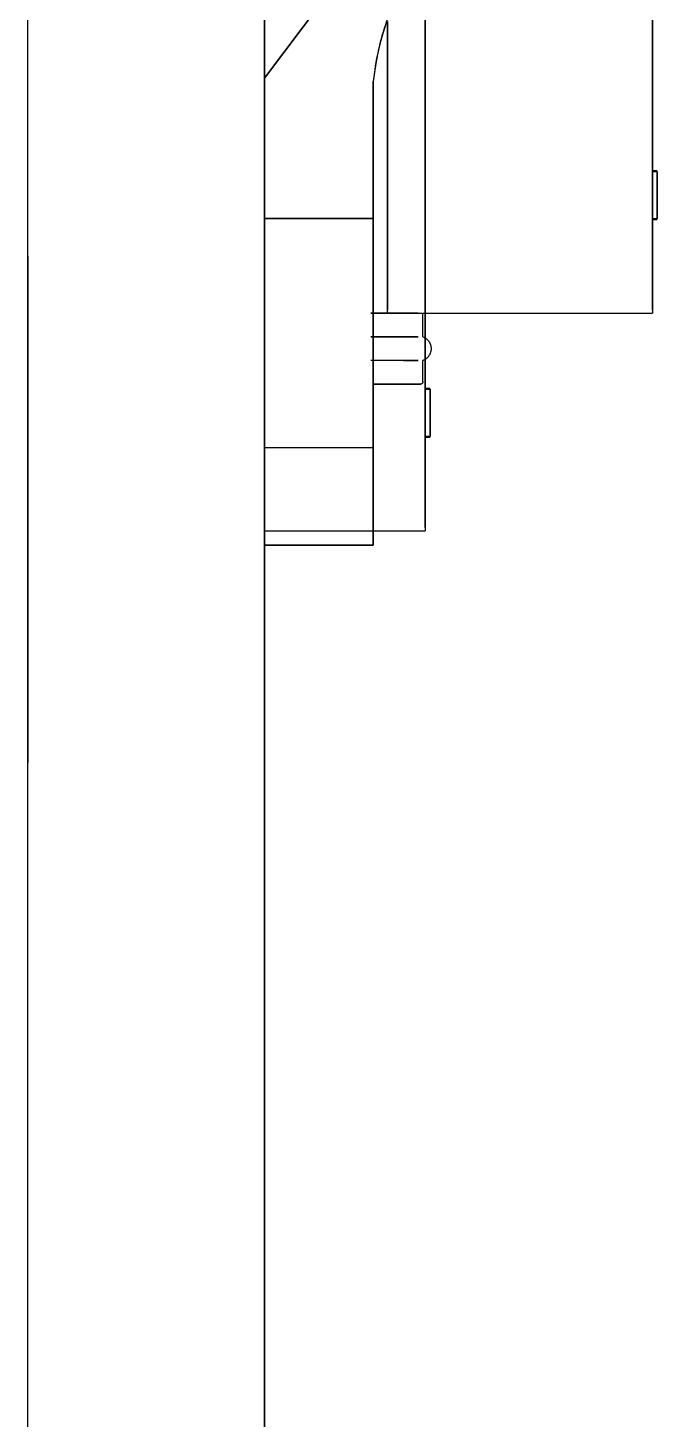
# Model space of a CAD drawing. Header units: millimetres. Extents: x 3774 to 718460, y -768339 to 192544.
# Drawn here: x 515413.1 to 515546.1, y -729450.4 to -729156.3 of the extents above; entities that cross this region are included whole.
import ezdxf

# ---------------------------------------------------------------- set-up
doc = ezdxf.new("R2010")
doc.units = ezdxf.units.MM
doc.layers.add('000 - 0_HIDE_OBJ_FRAMING_DEF_SUB_1', color=7, linetype='Continuous')

# ---------------------------------------------------------------- blocks, each defined once
blk = doc.blocks.new('DPA_Curved type D - Curved Type A-19559621-2350-01 ENTRANCE 3 ELEVATION 4')
at = {"layer": '000 - 0_HIDE_OBJ_FRAMING_DEF_SUB_1', "color": 7}
for p, q in [((-9172.98, 102550), (-9172.98, 105550)), ((-9172.98, 102550), (-9172.98, 105550)), ((-9172.98, 102550), (-9172.98, 105550)), ((-9172.98, 102550), (-9172.98, 105550)), ((-9122.98, 104399), (-9122.98, 102550)), ((-9122.98, 102550), (-9122.98, 104399))]:
    blk.add_line(p, q, dxfattribs=at)
blk = doc.blocks.new('DPA_Curved type D - Curved Type A-V129-2350-01 ENTRANCE 3 ELEVATION 4')
at = {"layer": '000 - 0_HIDE_OBJ_FRAMING_DEF_SUB_1', "color": 7}
for p, q in [((-9172.98, 102550), (-9172.98, 105550)), ((-9172.98, 102550), (-9172.98, 105550)), ((-9172.98, 102550), (-9172.98, 105550)), ((-9172.98, 102550), (-9172.98, 105550)), ((-9122.98, 104396), (-9122.98, 102550)), ((-9122.98, 102550), (-9122.98, 104396))]:
    blk.add_line(p, q, dxfattribs=at)
blk = doc.blocks.new('DPA_Curved type D - Curved Type A-V130-2350-01 ENTRANCE 3 ELEVATION 4')
at = {"layer": '000 - 0_HIDE_OBJ_FRAMING_DEF_SUB_1', "color": 7}
for p, q in [((-9172.97952, 102550), (-9172.97952, 105550)), ((-9172.97952, 102550), (-9172.97952, 105550)), ((-9172.97952, 102550), (-9172.97952, 105550)), ((-9172.97952, 102550), (-9172.97952, 105550)), ((-9122.97952, 102550), (-9122.97952, 105550)), ((-9122.97952, 104396), (-9122.97952, 102550))]:
    blk.add_line(p, q, dxfattribs=at)
blk = doc.blocks.new('DPA_Curved type D - Curved Type A-V131-2350-01 ENTRANCE 3 ELEVATION 4')
at = {"layer": '000 - 0_HIDE_OBJ_FRAMING_DEF_SUB_1', "color": 7}
blk.add_line((-9172.97952, 102550), (-9172.97952, 105550), dxfattribs=at)
blk.add_line((-9172.97952, 102550), (-9172.97952, 105550), dxfattribs=at)
blk = doc.blocks.new('DPA_Curved type D - Curved Type A-V132-2350-01 ENTRANCE 3 ELEVATION 4')
at = {"layer": '000 - 0_HIDE_OBJ_FRAMING_DEF_SUB_1', "color": 7}
for p, q in [((-9172.97952, 102550), (-9172.97952, 105550)), ((-9172.97952, 102550), (-9172.97952, 105550)), ((-9172.97952, 102550), (-9172.97952, 105550)), ((-9172.97952, 102550), (-9172.97952, 105550)), ((-9122.97952, 105550), (-9122.97952, 102550)), ((-9122.97952, 102550), (-9122.97952, 105550))]:
    blk.add_line(p, q, dxfattribs=at)
blk = doc.blocks.new('DPA_Curved type D - Curved Type A-19559426-2350-01 ENTRANCE 3 ELEVATION 4')
at = {"layer": '000 - 0_HIDE_OBJ_FRAMING_DEF_SUB_1', "color": 7}
for p, q in [((-9172.97952, 102550), (-9172.97952, 105550)), ((-9172.97952, 102550), (-9172.97952, 105550)), ((-9172.97952, 102550), (-9172.97952, 105550)), ((-9172.97952, 102550), (-9172.97952, 105550)), ((-9122.97952, 105550), (-9122.97952, 102550)), ((-9122.97952, 102550), (-9122.97952, 105550))]:
    blk.add_line(p, q, dxfattribs=at)
blk = doc.blocks.new('DPA_Curved type D - Curved Type A-19559427-2350-01 ENTRANCE 3 ELEVATION 4')
at = {"layer": '000 - 0_HIDE_OBJ_FRAMING_DEF_SUB_1', "color": 7}
for p, q in [((-9172.97952, 102550), (-9172.97952, 105550)), ((-9172.97952, 102550), (-9172.97952, 105550)), ((-9172.97952, 102550), (-9172.97952, 105550)), ((-9172.97952, 102550), (-9172.97952, 105550)), ((-9122.97952, 105550), (-9122.97952, 102550)), ((-9122.97952, 102550), (-9122.97952, 105550))]:
    blk.add_line(p, q, dxfattribs=at)
blk = doc.blocks.new('DPA_Curved type D - Curved Type A-19559622-2350-01 ENTRANCE 3 ELEVATION 4')
at = {"layer": '000 - 0_HIDE_OBJ_FRAMING_DEF_SUB_1', "color": 7}
for p, q in [((-9172.98, 102550), (-9172.98, 105550)), ((-9172.98, 102550), (-9172.98, 105550)), ((-9172.98, 102550), (-9172.98, 105550)), ((-9172.98, 102550), (-9172.98, 105550)), ((-9122.98, 104399), (-9122.98, 102550)), ((-9122.98, 102550), (-9122.98, 104399))]:
    blk.add_line(p, q, dxfattribs=at)
blk = doc.blocks.new('ACM_L18 - LED Flood Light Luminaire - ACM_L18 - LED Flood Light Luminaire-19307049-2350-01 ENTRANCE 3 ELEVATION 4')
at = {"layer": '000 - 0_HIDE_OBJ_FRAMING_DEF_SUB_1', "color": 7}
for p, q in [((-9088.98, 104679), (-9088.98, 104419)), ((-9088.98, 104419), (-9088.98, 104679)), ((-9122.98, 104494.65), (-9110.89, 104510.65)), ((-9110.89, 104510.65), (-9122.98, 104494.65)), ((-9172.98, 104419), (-9172.98, 104457.02)), ((-9172.98, 104457.02), (-9172.98, 104419)), ((-9172.98, 104457.02), (-9172.98, 104419)), ((-9172.98, 104419), (-9172.98, 104457.02)), ((-9088.98, 104429.12), (-9087.98, 104429.12)), ((-9088.98, 104418.92), (-9088.98, 104428.96)), ((-9088.98, 104428.96), (-9087.98, 104428.96)), ((-9088.98, 104418.92), (-9088.98, 104428.96)), ((-9088.98, 104428.96), (-9088.98, 104424.88)), ((-9088.98, 104424.88), (-9088.98, 104428.96)), ((-9088.98, 104428.96), (-9088.98, 104418.92)), ((-9088.98, 104418.92), (-9088.98, 104428.96)), ((-9088.98, 104428.96), (-9088.98, 104418.92)), ((-9088.98, 104418.92), (-9088.98, 104428.96)), ((-9088.98, 104428.96), (-9088.98, 104420.17)), ((-9088.98, 104418.92), (-9088.98, 104428.96)), ((-9088.98, 104428.96), (-9088.98, 104418.92)), ((-9088.98, 104418.92), (-9088.98, 104428.96)), ((-9088.98, 104426.35), (-9088.98, 104427.78)), ((-9088.98, 104427.71), (-9088.98, 104424.26)), ((-9088.98, 104427.71), (-9088.98, 104424.26)), ((-9088.98, 104427.71), (-9088.98, 104426.14)), ((-9088.98, 104427.43), (-9088.98, 104426.06)), ((-9088.98, 104427.43), (-9088.98, 104426.06)), ((-9088.98, 104426.14), (-9088.98, 104427.43)), ((-9087.98, 104428.96), (-9087.98, 104418.92)), ((-9087.98, 104418.92), (-9087.98, 104428.96)), ((-9087.98, 104428.96), (-9087.98, 104424.88)), ((-9087.98, 104424.88), (-9087.98, 104428.96)), ((-9087.98, 104428.96), (-9087.98, 104418.92)), ((-9087.98, 104418.92), (-9087.98, 104428.96)), ((-9087.98, 104428.96), (-9087.98, 104418.92)), ((-9087.98, 104420.17), (-9087.98, 104428.96)), ((-9087.98, 104428.96), (-9087.98, 104418.92)), ((-9087.98, 104418.92), (-9087.98, 104428.96)), ((-9087.98, 104428.96), (-9087.98, 104418.92)), ((-9087.98, 104428.96), (-9087.98, 104418.92)), ((-9087.98, 104427.78), (-9087.98, 104426.35)), ((-9087.98, 104424.26), (-9087.98, 104427.71)), ((-9087.98, 104424.26), (-9087.98, 104427.71)), ((-9087.98, 104426.14), (-9087.98, 104427.71)), ((-9087.98, 104426.06), (-9087.98, 104427.43)), ((-9087.98, 104426.06), (-9087.98, 104427.43)), ((-9087.98, 104427.43), (-9087.98, 104426.14)), ((-9088.98, 104425.11), (-9088.98, 104426.35)), ((-9088.98, 104426.06), (-9088.98, 104423.89)), ((-9088.98, 104426.06), (-9088.98, 104423.89)), ((-9088.98, 104424.72), (-9088.98, 104426.01)), ((-9088.98, 104424.72), (-9088.98, 104426.01)), ((-9087.98, 104426.35), (-9087.98, 104425.11)), ((-9087.98, 104423.89), (-9087.98, 104426.06)), ((-9087.98, 104423.89), (-9087.98, 104426.06)), ((-9087.98, 104426.01), (-9087.98, 104424.72)), ((-9087.98, 104426.01), (-9087.98, 104424.72)), ((-9088.98, 104418.92), (-9088.98, 104423.63)), ((-9088.98, 104423.63), (-9088.98, 104418.92)), ((-9088.98, 104423.17), (-9088.98, 104421.75)), ((-9088.98, 104423), (-9088.98, 104418.92)), ((-9088.98, 104423), (-9088.98, 104418.92)), ((-9088.98, 104422.37), (-9088.98, 104421.11)), ((-9088.98, 104420.45), (-9088.98, 104422.37)), ((-9088.98, 104421.75), (-9088.98, 104420.25)), ((-9087.98, 104418.92), (-9087.98, 104423.63)), ((-9087.98, 104423.63), (-9087.98, 104418.92)), ((-9087.98, 104421.75), (-9087.98, 104423.17)), ((-9087.98, 104418.92), (-9087.98, 104423)), ((-9087.98, 104418.92), (-9087.98, 104423)), ((-9087.98, 104422.37), (-9087.98, 104420.45)), ((-9087.98, 104421.11), (-9087.98, 104422.37)), ((-9087.98, 104420.25), (-9087.98, 104421.75)), ((-9172.98, 104372.68), (-9172.98, 104419)), ((-9172.98, 104419), (-9172.98, 104370.61)), ((-9172.98, 104370.61), (-9172.98, 104419)), ((-9172.98, 104419), (-9172.98, 104372.68)), ((-9088.98, 104419.18), (-9088.98, 104420.45)), ((-9088.98, 104420.17), (-9088.98, 104418.92)), ((-9088.98, 104419), (-9088.98, 104399)), ((-9088.98, 104399.68), (-9088.98, 104419)), ((-9087.98, 104418.92), (-9088.98, 104418.92)), ((-9088.98, 104418.76), (-9087.98, 104418.76)), ((-9087.98, 104420.45), (-9087.98, 104419.18)), ((-9087.98, 104418.92), (-9087.98, 104420.17)), ((-9122.98, 104399), (-9088.98, 104399)), ((-9172.98, 104355), (-9172.98, 104372.68)), ((-9172.98, 104372.68), (-9172.98, 104355)), ((-9172.98, 104370.61), (-9172.98, 104350)), ((-9172.98, 104350), (-9172.98, 104370.61))]:
    blk.add_line(p, q, dxfattribs=at)
blk = doc.blocks.new('ACM_L18 - LED Flood Light Luminaire - ACM_L18 - LED Flood Light Luminaire-V222-2350-01 ENTRANCE 3 ELEVATION 4')
at = {"layer": '000 - 0_HIDE_OBJ_FRAMING_DEF_SUB_1', "color": 7}
for p, q in [((-9040.98, 104725), (-9040.98, 104465)), ((-9040.98, 104465), (-9040.98, 104725)), ((-9096.98, 104465), (-9096.98, 104506.64)), ((-9096.98, 104506.64), (-9096.98, 104465)), ((-9099.98, 104493.98), (-9099.98, 104465)), ((-9099.98, 104465), (-9099.98, 104493.98)), ((-9099.98, 104465), (-9099.98, 104493.98)), ((-9099.98, 104493.98), (-9099.98, 104465)), ((-9040.98, 104475.12), (-9039.98, 104475.12)), ((-9040.98, 104464.92), (-9040.98, 104474.96)), ((-9040.98, 104474.96), (-9039.98, 104474.96)), ((-9040.98, 104464.92), (-9040.98, 104474.96)), ((-9040.98, 104474.96), (-9040.98, 104470.88)), ((-9040.98, 104470.88), (-9040.98, 104474.96)), ((-9040.98, 104474.96), (-9040.98, 104464.92)), ((-9040.98, 104464.92), (-9040.98, 104474.96)), ((-9040.98, 104474.96), (-9040.98, 104464.92)), ((-9040.98, 104464.92), (-9040.98, 104474.96)), ((-9040.98, 104474.96), (-9040.98, 104466.17)), ((-9040.98, 104464.92), (-9040.98, 104474.96)), ((-9040.98, 104474.96), (-9040.98, 104464.92)), ((-9040.98, 104464.92), (-9040.98, 104474.96)), ((-9039.98, 104474.96), (-9039.98, 104464.92)), ((-9039.98, 104464.92), (-9039.98, 104474.96)), ((-9039.98, 104474.96), (-9039.98, 104470.88)), ((-9039.98, 104470.88), (-9039.98, 104474.96)), ((-9039.98, 104474.96), (-9039.98, 104464.92)), ((-9039.98, 104464.92), (-9039.98, 104474.96)), ((-9039.98, 104474.96), (-9039.98, 104464.92)), ((-9039.98, 104466.17), (-9039.98, 104474.96)), ((-9039.98, 104474.96), (-9039.98, 104464.92)), ((-9039.98, 104464.92), (-9039.98, 104474.96)), ((-9039.98, 104474.96), (-9039.98, 104464.92)), ((-9039.98, 104474.96), (-9039.98, 104464.92)), ((-9040.98, 104472.35), (-9040.98, 104473.78)), ((-9040.98, 104473.71), (-9040.98, 104470.26)), ((-9040.98, 104473.71), (-9040.98, 104470.26)), ((-9040.98, 104473.71), (-9040.98, 104472.14)), ((-9040.98, 104473.43), (-9040.98, 104472.06)), ((-9040.98, 104473.43), (-9040.98, 104472.06)), ((-9040.98, 104472.14), (-9040.98, 104473.43)), ((-9040.98, 104471.11), (-9040.98, 104472.35)), ((-9040.98, 104472.06), (-9040.98, 104469.89)), ((-9040.98, 104472.06), (-9040.98, 104469.89)), ((-9040.98, 104470.72), (-9040.98, 104472.01)), ((-9040.98, 104470.72), (-9040.98, 104472.01)), ((-9039.98, 104473.78), (-9039.98, 104472.35)), ((-9039.98, 104470.26), (-9039.98, 104473.71)), ((-9039.98, 104470.26), (-9039.98, 104473.71)), ((-9039.98, 104472.14), (-9039.98, 104473.71)), ((-9039.98, 104472.06), (-9039.98, 104473.43)), ((-9039.98, 104472.06), (-9039.98, 104473.43)), ((-9039.98, 104473.43), (-9039.98, 104472.14)), ((-9039.98, 104472.35), (-9039.98, 104471.11)), ((-9039.98, 104469.89), (-9039.98, 104472.06)), ((-9039.98, 104469.89), (-9039.98, 104472.06)), ((-9039.98, 104472.01), (-9039.98, 104470.72)), ((-9039.98, 104472.01), (-9039.98, 104470.72)), ((-9040.98, 104464.92), (-9040.98, 104469.63)), ((-9040.98, 104469.63), (-9040.98, 104464.92)), ((-9040.98, 104469.17), (-9040.98, 104467.75)), ((-9040.98, 104469), (-9040.98, 104464.92)), ((-9040.98, 104469), (-9040.98, 104464.92)), ((-9039.98, 104464.92), (-9039.98, 104469.63)), ((-9039.98, 104469.63), (-9039.98, 104464.92)), ((-9039.98, 104467.75), (-9039.98, 104469.17)), ((-9039.98, 104464.92), (-9039.98, 104469)), ((-9039.98, 104464.92), (-9039.98, 104469)), ((-9040.98, 104468.37), (-9040.98, 104467.11)), ((-9040.98, 104466.45), (-9040.98, 104468.37)), ((-9040.98, 104467.75), (-9040.98, 104466.25)), ((-9040.98, 104465.18), (-9040.98, 104466.45)), ((-9040.98, 104466.17), (-9040.98, 104464.92)), ((-9039.98, 104468.37), (-9039.98, 104466.45)), ((-9039.98, 104467.11), (-9039.98, 104468.37)), ((-9039.98, 104466.25), (-9039.98, 104467.75)), ((-9039.98, 104466.45), (-9039.98, 104465.18)), ((-9039.98, 104464.92), (-9039.98, 104466.17)), ((-9099.98, 104465), (-9122.98, 104465)), ((-9122.98, 104465), (-9099.98, 104465)), ((-9122.98, 104465), (-9099.98, 104465)), ((-9122.98, 104465), (-9099.98, 104465)), ((-9122.98, 104465), (-9099.98, 104465)), ((-9122.98, 104465), (-9099.98, 104465)), ((-9122.98, 104465), (-9099.98, 104465)), ((-9099.98, 104465), (-9122.98, 104465)), ((-9099.98, 104418.68), (-9099.98, 104465)), ((-9099.98, 104465), (-9099.98, 104416.61)), ((-9099.98, 104445), (-9099.98, 104465)), ((-9099.98, 104465), (-9099.98, 104445)), ((-9096.98, 104465), (-9096.98, 104445.68)), ((-9096.98, 104445), (-9096.98, 104465)), ((-9040.98, 104465), (-9040.98, 104445)), ((-9040.98, 104445.68), (-9040.98, 104465)), ((-9039.98, 104464.92), (-9040.98, 104464.92)), ((-9040.98, 104464.76), (-9039.98, 104464.76)), ((-9096.98, 104445), (-9100.47, 104445)), ((-9100.47, 104445), (-9096.98, 104445)), ((-9096.98, 104445), (-9090.48, 104445)), ((-9090.48, 104445), (-9096.98, 104445)), ((-9096.98, 104445), (-9040.98, 104445)), ((-9089.48, 104440), (-9089.48, 104445)), ((-9096.98, 104440), (-9100.47, 104440)), ((-9100.47, 104440), (-9096.98, 104440)), ((-9096.98, 104440), (-9090.48, 104440)), ((-9090.48, 104440), (-9096.98, 104440)), ((-9096.98, 104435), (-9100.47, 104435)), ((-9090.48, 104435), (-9096.98, 104435)), ((-9093.57, 104435), (-9090.48, 104435)), ((-9089.48, 104430.5), (-9089.48, 104435)), ((-9099.98, 104416.61), (-9099.98, 104430.5)), ((-9099.98, 104430.5), (-9099.98, 104418.68)), ((-9099.98, 104401), (-9099.98, 104418.68)), ((-9099.98, 104418.68), (-9099.98, 104401)), ((-9122.98, 104416.61), (-9099.98, 104416.61)), ((-9099.98, 104416.61), (-9099.98, 104396)), ((-9099.98, 104396), (-9099.98, 104416.61)), ((-9099.98, 104396), (-9122.98, 104396)), ((-9122.98, 104396), (-9099.98, 104396))]:
    blk.add_line(p, q, dxfattribs=at)
at = {"layer": '000 - 0_HIDE_OBJ_FRAMING_DEF_SUB_1', "color": 7, "flags": 128}
for points in [[(-9089.48, 104440), (-9089.38, 104439.96), (-9089.28, 104439.92), (-9089.19, 104439.87), (-9089.09, 104439.82), (-9089, 104439.76), (-9088.91, 104439.7), (-9088.83, 104439.64), (-9088.74, 104439.57), (-9088.66, 104439.5), (-9088.58, 104439.43), (-9088.51, 104439.36), (-9088.43, 104439.28), (-9088.36, 104439.2), (-9088.3, 104439.11), (-9088.23, 104439.03), (-9088.18, 104438.94), (-9088.12, 104438.85), (-9088.07, 104438.75), (-9088.02, 104438.66), (-9087.97, 104438.56), (-9087.93, 104438.46), (-9087.9, 104438.36), (-9087.87, 104438.26), (-9087.84, 104438.15), (-9087.81, 104438.05), (-9087.79, 104437.94), (-9087.78, 104437.84), (-9087.77, 104437.73), (-9087.76, 104437.63), (-9087.76, 104437.52), (-9087.76, 104437.41), (-9087.76, 104437.3), (-9087.77, 104437.2), (-9087.79, 104437.09), (-9087.81, 104436.99), (-9087.83, 104436.88), (-9087.86, 104436.78), (-9087.89, 104436.68), (-9087.92, 104436.57), (-9087.96, 104436.47), (-9088, 104436.38), (-9088.05, 104436.28), (-9088.1, 104436.19), (-9088.16, 104436.09), (-9088.21, 104436), (-9088.28, 104435.92), (-9088.34, 104435.83), (-9088.41, 104435.75), (-9088.48, 104435.67), (-9088.56, 104435.59), (-9088.63, 104435.52), (-9088.71, 104435.45), (-9088.8, 104435.38), (-9088.88, 104435.32), (-9088.97, 104435.26), (-9089.06, 104435.2), (-9089.16, 104435.15), (-9089.25, 104435.1), (-9089.35, 104435.05), (-9089.45, 104435.01), (-9089.48, 104435)], [(-9089.48, 104430.5), (-9089.48, 104430.48), (-9089.48, 104430.46), (-9089.48, 104430.44), (-9089.49, 104430.42), (-9089.49, 104430.4), (-9089.49, 104430.38), (-9089.5, 104430.36), (-9089.5, 104430.34), (-9089.51, 104430.32), (-9089.52, 104430.31), (-9089.53, 104430.29), (-9089.54, 104430.27), (-9089.55, 104430.25), (-9089.56, 104430.23), (-9089.57, 104430.22), (-9089.58, 104430.2), (-9089.59, 104430.19), (-9089.6, 104430.17), (-9089.62, 104430.16), (-9089.63, 104430.14), (-9089.65, 104430.13), (-9089.66, 104430.11), (-9089.68, 104430.1), (-9089.69, 104430.09), (-9089.71, 104430.08), (-9089.73, 104430.07), (-9089.74, 104430.06), (-9089.76, 104430.05), (-9089.78, 104430.04), (-9089.8, 104430.03), (-9089.82, 104430.03), (-9089.84, 104430.02), (-9089.86, 104430.02), (-9089.87, 104430.01), (-9089.89, 104430.01), (-9089.91, 104430), (-9089.93, 104430), (-9089.95, 104430), (-9089.97, 104430), (-9089.98, 104430)], [(-9100.03, 104430), (-9099.77, 104430), (-9099.52, 104430), (-9099.25, 104430), (-9098.99, 104430), (-9098.72, 104430), (-9098.44, 104430), (-9098.17, 104430), (-9097.89, 104430), (-9097.61, 104430), (-9097.33, 104430), (-9097.06, 104430), (-9096.98, 104430)], [(-9096.98, 104430), (-9097.26, 104430), (-9097.54, 104430), (-9097.82, 104430), (-9098.09, 104430), (-9098.37, 104430), (-9098.64, 104430), (-9098.91, 104430), (-9099.18, 104430), (-9099.45, 104430), (-9099.71, 104430), (-9099.96, 104430)], [(-9096.98, 104430), (-9096.7, 104430), (-9096.42, 104430), (-9096.14, 104430), (-9095.86, 104430), (-9095.59, 104430), (-9095.32, 104430), (-9095.05, 104430), (-9094.78, 104430), (-9094.51, 104430), (-9094.25, 104430), (-9094, 104430), (-9093.75, 104430), (-9093.5, 104430), (-9093.26, 104430), (-9093.03, 104430), (-9092.8, 104430), (-9092.58, 104430), (-9092.36, 104430), (-9092.16, 104430), (-9091.96, 104430), (-9091.77, 104430), (-9091.58, 104430), (-9091.41, 104430), (-9091.25, 104430), (-9091.09, 104430), (-9090.94, 104430), (-9090.81, 104430), (-9090.68, 104430), (-9090.56, 104430), (-9090.46, 104430), (-9090.36, 104430), (-9090.27, 104430), (-9090.2, 104430), (-9090.13, 104430), (-9090.08, 104430), (-9090.04, 104430), (-9090.01, 104430), (-9089.99, 104430), (-9089.98, 104430)], [(-9089.98, 104430), (-9089.99, 104430), (-9090, 104430), (-9090.03, 104430), (-9090.07, 104430), (-9090.12, 104430), (-9090.18, 104430), (-9090.25, 104430), (-9090.33, 104430), (-9090.43, 104430), (-9090.53, 104430), (-9090.65, 104430), (-9090.77, 104430), (-9090.9, 104430), (-9091.05, 104430), (-9091.2, 104430), (-9091.36, 104430), (-9091.54, 104430), (-9091.72, 104430), (-9091.91, 104430), (-9092.1, 104430), (-9092.31, 104430), (-9092.52, 104430), (-9092.74, 104430), (-9092.96, 104430), (-9093.2, 104430), (-9093.44, 104430), (-9093.68, 104430), (-9093.93, 104430), (-9094.18, 104430), (-9094.44, 104430), (-9094.71, 104430), (-9094.97, 104430), (-9095.24, 104430), (-9095.51, 104430), (-9095.79, 104430), (-9096.07, 104430), (-9096.34, 104430), (-9096.62, 104430), (-9096.9, 104430), (-9096.98, 104430)]]:
    blk.add_lwpolyline(points, dxfattribs=at)
at = {"layer": '000 - 0_HIDE_OBJ_FRAMING_DEF_SUB_1', "color": 7}
for start in [143.1238, 143.1238, 160.8924, 160.8924]:
    blk.add_arc((-9043.36, 104488.06), 56.93, start, 174.0344, dxfattribs=at)
blk = doc.blocks.new('A$C7d5df670')
at = {"layer": '000 - 0_HIDE_OBJ_FRAMING_DEF_SUB_1', "color": 7}
for name in ['DPA_Curved type D - Curved Type A-19559621-2350-01 ENTRANCE 3 ELEVATION 4', 'DPA_Curved type D - Curved Type A-V129-2350-01 ENTRANCE 3 ELEVATION 4', 'DPA_Curved type D - Curved Type A-V129-2350-01 ENTRANCE 3 ELEVATION 4', 'DPA_Curved type D - Curved Type A-V129-2350-01 ENTRANCE 3 ELEVATION 4', 'DPA_Curved type D - Curved Type A-V129-2350-01 ENTRANCE 3 ELEVATION 4', 'DPA_Curved type D - Curved Type A-V130-2350-01 ENTRANCE 3 ELEVATION 4', 'DPA_Curved type D - Curved Type A-V131-2350-01 ENTRANCE 3 ELEVATION 4', 'DPA_Curved type D - Curved Type A-V132-2350-01 ENTRANCE 3 ELEVATION 4', 'DPA_Curved type D - Curved Type A-19559426-2350-01 ENTRANCE 3 ELEVATION 4', 'DPA_Curved type D - Curved Type A-19559427-2350-01 ENTRANCE 3 ELEVATION 4', 'DPA_Curved type D - Curved Type A-19559622-2350-01 ENTRANCE 3 ELEVATION 4', 'ACM_L18 - LED Flood Light Luminaire - ACM_L18 - LED Flood Light Luminaire-V222-2350-01 ENTRANCE 3 ELEVATION 4', 'ACM_L18 - LED Flood Light Luminaire - ACM_L18 - LED Flood Light Luminaire-19307049-2350-01 ENTRANCE 3 ELEVATION 4']:
    blk.add_blockref(name, (18312.98, -101150), dxfattribs=at)

msp = doc.modelspace()

# ---------------------------------------------------------------- block references
at = {"color": 7}
msp.add_blockref('A$C7d5df670', (506273.101, -732511.64), dxfattribs=at)

doc.saveas('drawing.dxf')
